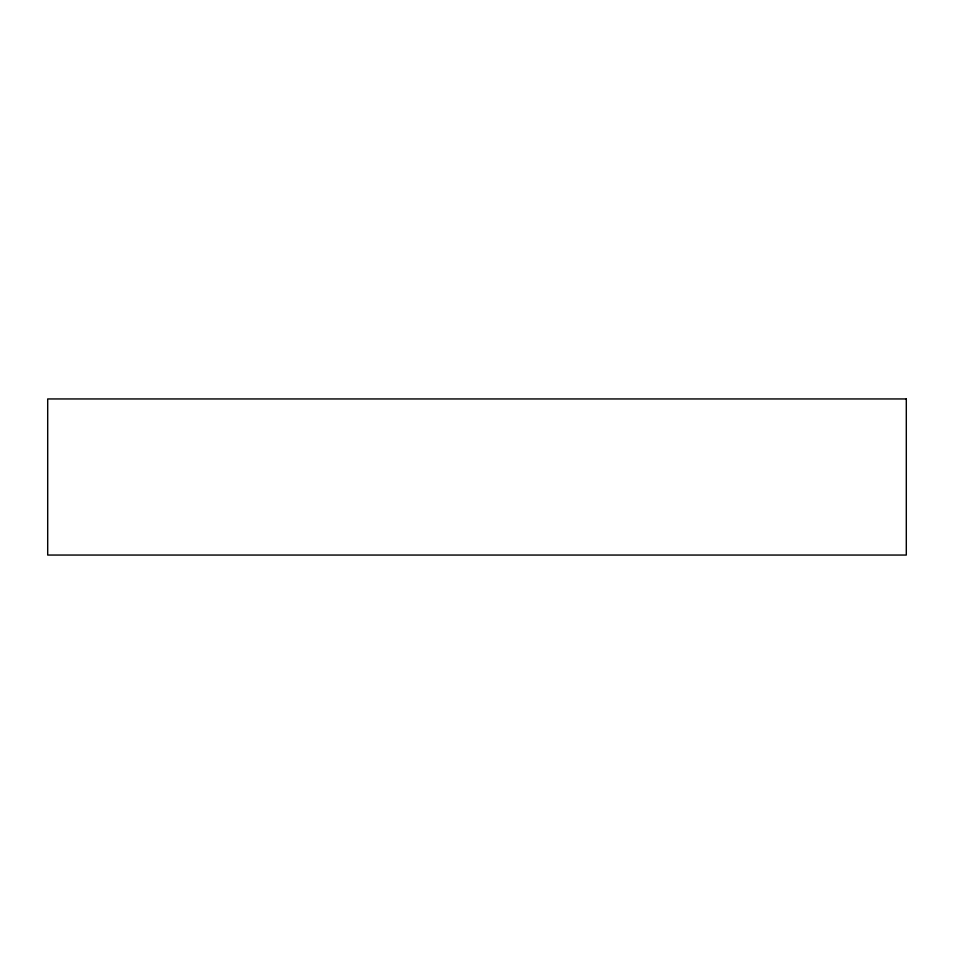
<?xml version="1.0" encoding="UTF-8"?>
<svg xmlns="http://www.w3.org/2000/svg" width="954" height="954" viewBox="0 0 954 954"><rect width="100%" height="100%" fill="white"/><g stroke="black" fill="none" stroke-linecap="round" stroke-linejoin="round"><path stroke-width="1.43" d="M906.3 398.951L47.7 398.951L47.7 555.049L906.3 555.049L906.3 398.951"/></g></svg>
